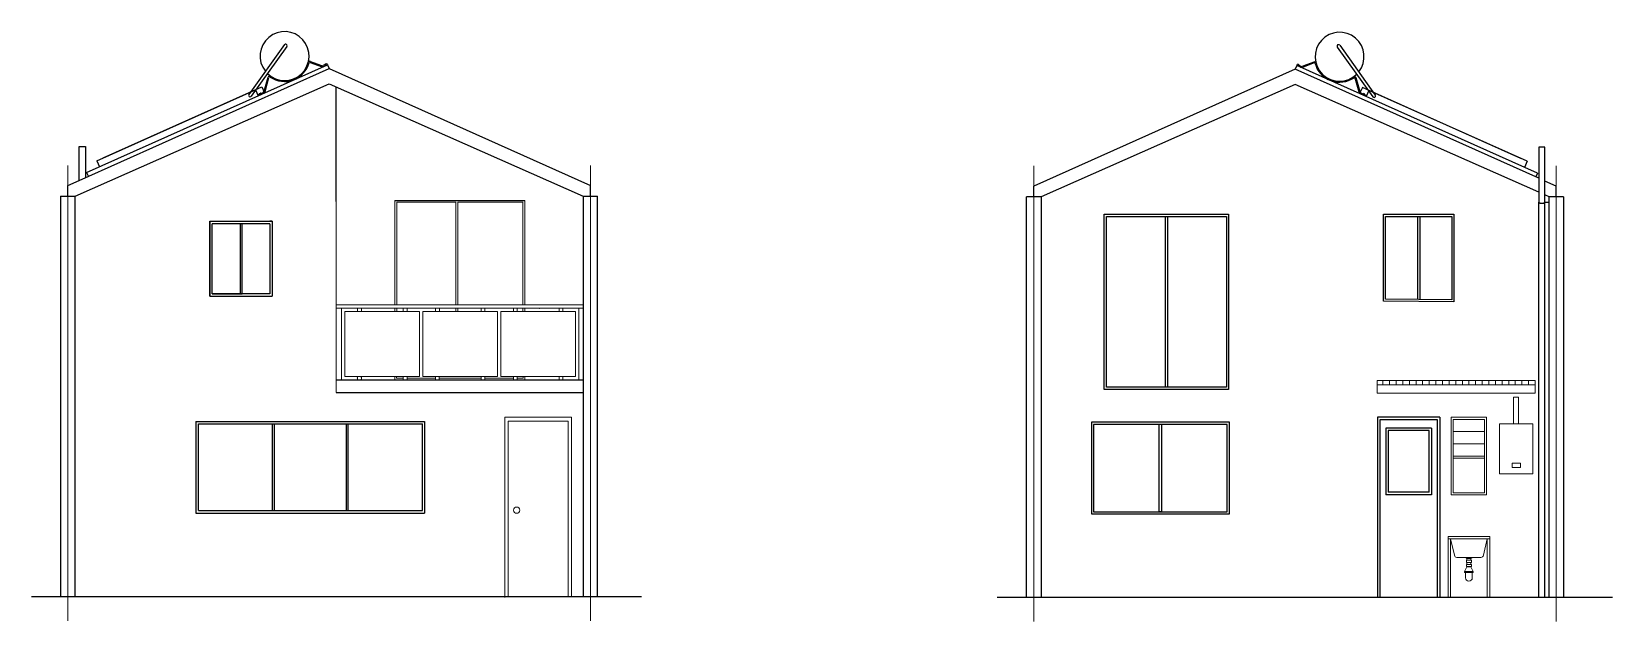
# Model space of a CAD drawing. Header units: inches. Extents: x -124 to -5, y 41 to 95.
# Drawn here: x -37.21 to -18.24, y 49.17 to 56.25 of the extents above; entities that cross this region are included whole.
import ezdxf

# ---------------------------------------------------------------- set-up
doc = ezdxf.new("R2010")
doc.units = ezdxf.units.IN
doc.header["$MEASUREMENT"] = 0
doc.linetypes.add('0', pattern=[0])
doc.linetypes.add('NASCOSTA2', pattern=[0.1875, 0.125, -0.0625])
for name, color, linetype, lineweight in [('A-DETL-MBND', 7, 'Continuous', 18), ('A-DOOR-FULL', 2, 'Continuous', 25), ('A-FURN', 1, 'Continuous', 18), ('A-SECT-MCUT', 13, 'Continuous', 25), ('BALCONE', 9, 'Continuous', 25)]:
    doc.layers.add(name, color=color, linetype=linetype, lineweight=lineweight)
doc.layers.add('FINESTRE', color=5, linetype='Continuous')
doc.layers.add('PROIEZIONE', color=11, linetype='NASCOSTA2')

msp = doc.modelspace()

# ---------------------------------------------------------------- hatches: boundary and pattern name
at = {"layer": 'A-DETL-MBND'}
h = msp.add_hatch(dxfattribs=at)
h.set_pattern_fill('LINE', color=256, scale=0.025, angle=270, style=0)
h.set_pattern_definition([(90, (390.089455, 24.62693), (-0.079375, 2e-17), [])])
h.paths.add_polyline_path([(-19.159, 52.061), (-21.055, 52.061), (-21.055, 52.011), (-19.159, 52.011)])

# ---------------------------------------------------------------- linework, layer by layer
at = {"linetype": '0', "lineweight": 18}
msp.add_line((-21.062, 52.012), (-21.062, 52.061), dxfattribs=at)
msp.add_lwpolyline([(-21.062, 52.012), (-21.062, 51.909), (-19.168, 51.909), (-19.168, 52.011), (-21.062, 52.012)], dxfattribs=at)
at = {"layer": 'A-DETL-MBND'}
for p, q in [((-21.062, 52.061), (-19.168, 52.061)), ((-19.001, 49.461), (-19.05, 49.461)), ((-18.914, 49.461), (-19.001, 49.461)), ((-18.827, 49.461), (-18.914, 49.461))]:
    msp.add_line(p, q, dxfattribs=at)
at = {"layer": 'A-DOOR-FULL', "lineweight": 20}
for p, q in [((-31.529, 51.621), (-31.529, 49.469)), ((-30.729, 51.621), (-31.529, 51.621)), ((-30.729, 49.469), (-30.729, 51.621)), ((-30.769, 51.575), (-31.488, 51.575)), ((-31.488, 51.575), (-31.488, 49.469)), ((-30.769, 49.469), (-30.769, 51.575))]:
    msp.add_line(p, q, dxfattribs=at)
at = {"layer": 'A-DOOR-FULL'}
for p, q in [((-20.31, 51.621), (-20.31, 49.461)), ((-20.41, 51.491), (-20.96, 51.491)), ((-20.96, 51.491), (-20.96, 50.691)), ((-20.44, 51.461), (-20.93, 51.461)), ((-20.93, 51.461), (-20.93, 50.721)), ((-20.44, 50.721), (-20.44, 51.461)), ((-20.41, 51.491), (-20.41, 50.691)), ((-20.41, 50.691), (-20.96, 50.691)), ((-20.44, 50.721), (-20.93, 50.721)), ((-21.06, 50.611), (-21.06, 49.461))]:
    msp.add_line(p, q, dxfattribs=at)
for points in [[(-20.31, 51.621), (-20.31, 51.621), (-21.06, 51.621), (-21.06, 49.591)], [(-20.34, 49.461), (-20.34, 51.591), (-21.03, 51.591), (-21.03, 49.461)]]:
    msp.add_lwpolyline(points, dxfattribs=at)
at = {"layer": 'A-DOOR-FULL', "lineweight": 20}
msp.add_circle((-31.387, 50.507), 0.0375, dxfattribs=at)
msp.add_point((-20.31, 51.491), dxfattribs=at)
at = {"layer": 'A-DOOR-FULL'}
msp.add_point((-31.529, 49.469), dxfattribs=at)
at = {"layer": 'A-FURN', "linetype": '0', "lineweight": 18}
msp.add_line((-19.426, 51.861), (-19.366, 51.861), dxfattribs=at)
at = {"layer": 'A-FURN'}
for p, q in [((-20.213, 50.186), (-20.213, 50.166)), ((-20.213, 50.186), (-20.213, 49.461)), ((-19.718, 50.191), (-20.208, 50.191)), ((-19.718, 50.161), (-20.208, 50.161)), ((-20.183, 50.161), (-20.137, 49.966)), ((-20.183, 50.161), (-20.183, 49.461)), ((-19.743, 50.161), (-19.789, 49.966)), ((-19.743, 50.161), (-19.743, 49.461)), ((-19.713, 50.186), (-19.713, 49.461)), ((-19.818, 49.941), (-20.107, 49.941)), ((-19.988, 49.909), (-19.988, 49.929)), ((-19.988, 49.856), (-19.988, 49.879)), ((-19.938, 49.909), (-19.938, 49.929)), ((-19.938, 49.856), (-19.938, 49.879)), ((-20.004, 49.761), (-20.004, 49.696)), ((-19.988, 49.829), (-19.988, 49.831)), ((-19.938, 49.829), (-19.988, 49.829)), ((-19.938, 49.829), (-19.938, 49.831)), ((-19.922, 49.761), (-19.922, 49.696))]:
    msp.add_line(p, q, dxfattribs=at)
for points in [[(-19.426, 51.541), (-19.426, 51.861)], [(-19.366, 51.541), (-19.366, 51.861)], [(-20.15, 51.45), (-19.775, 51.45)], [(-19.596, 51.541), (-19.196, 51.541), (-19.196, 50.941), (-19.596, 50.941), (-19.596, 51.541)], [(-20.15, 51.303), (-19.775, 51.303)], [(-20.15, 51.156), (-19.775, 51.156)], [(-20.15, 51.131), (-19.775, 51.131)], [(-19.443, 51.07), (-19.343, 51.07), (-19.343, 51.02), (-19.443, 51.02), (-19.443, 51.07)], [(-19.995, 49.936), (-19.992, 49.929), (-19.963, 49.929)], [(-19.931, 49.936), (-19.934, 49.929), (-19.963, 49.929)], [(-19.988, 49.829), (-20.01, 49.778), (-20.01, 49.773), (-20.01, 49.773)], [(-19.938, 49.829), (-19.915, 49.778), (-19.915, 49.773), (-19.915, 49.773)]]:
    msp.add_lwpolyline(points, dxfattribs=at)
for points in [[(-20.175, 50.691), (-20.175, 51.621), (-19.75, 51.621), (-19.75, 50.691)], [(-20.15, 50.716), (-20.15, 51.596), (-19.775, 51.596), (-19.775, 50.716)], [(-19.925, 49.941), (-20, 49.941), (-20, 49.936), (-19.925, 49.936)], [(-19.932, 49.909), (-19.993, 49.909), (-19.993, 49.879), (-19.932, 49.879)], [(-19.912, 49.773), (-20.014, 49.773), (-20.014, 49.761), (-19.912, 49.761)], [(-19.932, 49.856), (-19.993, 49.856), (-19.993, 49.831), (-19.932, 49.831)]]:
    msp.add_lwpolyline(points, close=True, dxfattribs=at)
for centre, radius, start, end in [((-20.208, 50.186), 0.005, 90, 180), ((-20.208, 50.166), 0.005, 180, 270), ((-19.718, 50.186), 0.005, 0, 90), ((-19.718, 50.166), 0.005, 270, 0), ((-20.107, 49.971), 0.03, 189.4623, 270), ((-19.818, 49.971), 0.03, 270, 350.5377), ((-19.963, 49.696), 0.0409, 180, 0)]:
    msp.add_arc(centre, radius, start, end, dxfattribs=at)
at = {"layer": 'A-SECT-MCUT'}
for p, q in [((-36.635, 54.462), (-33.637, 55.804)), ((-33.637, 55.804), (-30.502, 54.401)), ((-22.048, 55.796), (-25.183, 54.393)), ((-19.125, 54.488), (-22.048, 55.796)), ((-36.684, 54.274), (-33.637, 55.623)), ((-33.637, 55.623), (-30.589, 54.274)), ((-22.048, 55.615), (-25.096, 54.266)), ((-19.125, 54.321), (-22.048, 55.615)), ((-36.771, 54.401), (-36.635, 54.462)), ((-18.914, 54.393), (-19.05, 54.454)), ((-36.858, 54.274), (-36.858, 49.469)), ((-36.858, 54.274), (-36.684, 54.274)), ((-36.858, 54.259), (-36.858, 49.469)), ((-36.771, 54.274), (-36.771, 54.401)), ((-36.684, 49.469), (-36.684, 54.274)), ((-30.589, 54.274), (-30.589, 49.469)), ((-30.589, 54.274), (-30.415, 54.274)), ((-30.502, 54.274), (-30.502, 54.401)), ((-30.415, 49.469), (-30.415, 54.274)), ((-25.27, 49.461), (-25.27, 54.266)), ((-25.096, 54.266), (-25.27, 54.266)), ((-25.183, 54.266), (-25.183, 54.393)), ((-25.096, 54.266), (-25.096, 49.461)), ((-19.001, 54.266), (-19.05, 54.288)), ((-19.001, 49.461), (-19.001, 54.266)), ((-18.827, 54.266), (-19.001, 54.266)), ((-18.914, 54.266), (-18.914, 54.393)), ((-18.827, 54.266), (-18.827, 49.461)), ((-19.05, 54.201), (-19.001, 54.201)), ((-33.553, 51.919), (-30.589, 51.919)), ((-30.415, 49.469), (-37.205, 49.469)), ((-29.888, 49.468), (-32.66, 49.469)), ((-18.241, 49.461), (-25.623, 49.461))]:
    msp.add_line(p, q, dxfattribs=at)
at = {"layer": 'A-SECT-MCUT', "lineweight": 20}
msp.add_line((-33.553, 54.209), (-33.553, 51.919), dxfattribs=at)
at = {"layer": 'A-SECT-MCUT'}
msp.add_lwpolyline([(-33.553, 54.209), (-33.553, 55.585)], dxfattribs=at)
at = {"layer": 'BALCONE'}
for p, q in [((-34.173, 56.091), (-34.6, 55.495)), ((-34.144, 56.07), (-34.571, 55.474)), ((-21.541, 56.062), (-21.115, 55.466)), ((-21.512, 56.083), (-21.086, 55.487)), ((-33.865, 55.879), (-33.733, 55.829)), ((-33.861, 55.89), (-33.729, 55.84)), ((-33.662, 55.86), (-33.706, 55.841)), ((-33.685, 55.858), (-33.672, 55.864)), ((-33.683, 55.851), (-33.685, 55.857)), ((-33.68, 55.853), (-33.683, 55.859)), ((-33.674, 55.862), (-33.672, 55.857)), ((-33.671, 55.864), (-33.669, 55.858)), ((-33.662, 55.86), (-33.657, 55.85)), ((-22.023, 55.853), (-22.028, 55.842)), ((-22.023, 55.853), (-21.979, 55.833)), ((-22.014, 55.856), (-22.017, 55.85)), ((-22.011, 55.855), (-22.014, 55.849)), ((-22, 55.85), (-22.013, 55.856)), ((-22.005, 55.845), (-22.003, 55.851)), ((-22.002, 55.844), (-22, 55.849)), ((-21.824, 55.883), (-21.956, 55.832)), ((-21.82, 55.872), (-21.952, 55.821)), ((-34.416, 55.534), (-34.369, 55.702)), ((-34.405, 55.531), (-34.358, 55.699)), ((-21.28, 55.523), (-21.328, 55.691)), ((-21.269, 55.527), (-21.316, 55.694)), ((-34.433, 55.515), (-34.493, 55.488)), ((-34.493, 55.488), (-34.489, 55.478)), ((-34.493, 55.488), (-34.489, 55.478)), ((-34.473, 55.505), (-34.459, 55.511)), ((-34.471, 55.499), (-34.473, 55.505)), ((-34.468, 55.5), (-34.47, 55.506)), ((-34.462, 55.51), (-34.459, 55.504)), ((-34.459, 55.511), (-34.456, 55.505)), ((-21.252, 55.508), (-21.192, 55.48)), ((-21.227, 55.503), (-21.229, 55.498)), ((-21.212, 55.498), (-21.226, 55.504)), ((-21.224, 55.502), (-21.226, 55.496)), ((-21.218, 55.493), (-21.215, 55.498)), ((-21.215, 55.491), (-21.212, 55.497)), ((-21.192, 55.48), (-21.197, 55.47)), ((-21.192, 55.48), (-21.197, 55.47)), ((-33.553, 52.069), (-30.589, 52.069))]:
    msp.add_line(p, q, dxfattribs=at)
at = {"layer": 'BALCONE', "lineweight": 20}
for p, q in [((-30.589, 52.969), (-33.553, 52.969)), ((-33.553, 52.969), (-33.553, 52.069)), ((-33.553, 52.969), (-33.553, 52.929)), ((-33.553, 52.929), (-30.589, 52.929)), ((-33.486, 52.929), (-33.486, 52.069)), ((-30.64, 52.929), (-30.64, 52.069)), ((-30.589, 52.069), (-30.589, 52.969)), ((-32.511, 52.889), (-31.616, 52.889))]:
    msp.add_line(p, q, dxfattribs=at)
at = {"layer": 'BALCONE'}
for points in [[(-36.546, 54.557), (-33.657, 55.85)], [(-33.657, 55.85), (-33.637, 55.804)], [(-22.028, 55.842), (-22.048, 55.796)], [(-19.139, 54.549), (-22.028, 55.842)], [(-36.347, 54.734), (-34.444, 55.585)], [(-34.444, 55.585), (-34.412, 55.512)], [(-21.241, 55.577), (-21.274, 55.504)], [(-19.339, 54.726), (-21.241, 55.577)], [(-36.424, 54.699), (-34.521, 55.551)], [(-36.424, 54.699), (-34.521, 55.551)], [(-34.521, 55.551), (-34.489, 55.478)], [(-34.521, 55.551), (-34.489, 55.478)], [(-21.164, 55.543), (-21.197, 55.47)], [(-21.164, 55.543), (-21.197, 55.47)], [(-19.262, 54.692), (-21.164, 55.543)], [(-19.262, 54.692), (-21.164, 55.543)], [(-36.635, 54.462), (-36.635, 54.469), (-36.635, 54.869), (-36.56, 54.869), (-36.56, 54.496)], [(-19.05, 54.201), (-19.05, 54.461), (-19.05, 54.861), (-19.125, 54.861), (-19.125, 54.201)], [(-36.424, 54.699), (-36.391, 54.626)], [(-36.424, 54.699), (-36.391, 54.626)], [(-19.262, 54.692), (-19.294, 54.619)], [(-19.262, 54.692), (-19.294, 54.619)], [(-36.546, 54.557), (-36.525, 54.511)], [(-19.139, 54.549), (-19.16, 54.504)], [(-19.125, 49.461), (-19.125, 54.201)], [(-19.05, 49.461), (-19.05, 54.201)]]:
    msp.add_lwpolyline(points, dxfattribs=at)
at = {"layer": 'BALCONE', "lineweight": 20}
for points in [[(-33.296, 52.889), (-33.249, 52.889), (-33.249, 52.929), (-33.296, 52.929)], [(-32.748, 52.889), (-32.702, 52.889), (-32.702, 52.929), (-32.748, 52.929)], [(-32.361, 52.889), (-32.314, 52.889), (-32.314, 52.929), (-32.361, 52.929)], [(-31.813, 52.889), (-31.767, 52.889), (-31.767, 52.929), (-31.813, 52.929)], [(-31.425, 52.889), (-31.379, 52.889), (-31.379, 52.929), (-31.425, 52.929)], [(-30.878, 52.889), (-30.831, 52.889), (-30.831, 52.929), (-30.878, 52.929)], [(-33.446, 52.889), (-32.551, 52.889), (-32.551, 52.109), (-33.446, 52.109)], [(-32.511, 52.889), (-31.616, 52.889), (-31.616, 52.109), (-32.511, 52.109)], [(-31.576, 52.889), (-30.68, 52.889), (-30.68, 52.109), (-31.576, 52.109)], [(-33.296, 52.109), (-33.249, 52.109), (-33.249, 52.069), (-33.296, 52.069)], [(-32.749, 52.109), (-32.702, 52.109), (-32.702, 52.069), (-32.749, 52.069)], [(-32.361, 52.109), (-32.315, 52.109), (-32.315, 52.069), (-32.361, 52.069)], [(-31.814, 52.109), (-31.767, 52.109), (-31.767, 52.069), (-31.814, 52.069)], [(-31.425, 52.109), (-31.379, 52.109), (-31.379, 52.069), (-31.425, 52.069)], [(-30.878, 52.109), (-30.831, 52.109), (-30.831, 52.069), (-30.878, 52.069)]]:
    msp.add_lwpolyline(points, close=True, dxfattribs=at)
at = {"layer": 'BALCONE'}
for centre, radius, start, end in [((-34.171, 55.954), 0.294, 225.5684, 218.4373), ((-34.171, 55.954), 0.294, 225.5684, 218.4373), ((-21.514, 55.946), 0.294, 321.5627, 314.4316), ((-34.158, 56.08), 0.0178, 323.5018, 144.7184), ((-21.527, 56.073), 0.0178, 35.2816, 216.4982), ((-34.171, 55.954), 0.305, 235.3503, 344.8856), ((-34.171, 55.954), 0.305, 235.3503, 344.8856), ((-33.868, 55.871), 0.0208, 69.1101, 160.1951), ((-33.868, 55.871), 0.00927, 69.1393, 157.4318), ((-33.718, 55.868), 0.0414, 249.1101, 294.1101), ((-33.718, 55.868), 0.0298, 249.1101, 294.1101), ((-33.685, 55.857), 0.000537, 114.1101, 204.1101), ((-33.682, 55.859), 0.000537, 114.1101, 204.1101), ((-33.683, 55.858), 0.000537, 24.1101, 114.1101), ((-33.682, 55.852), 0.000537, 204.1101, 294.1101), ((-33.679, 55.853), 0.000537, 204.1101, 294.1101), ((-33.68, 55.853), 0.000537, 294.1101, 24.1101), ((-33.675, 55.862), 0.000537, 24.1101, 114.1101), ((-33.674, 55.862), 0.000537, 114.1101, 204.1101), ((-33.672, 55.863), 0.000537, 24.1101, 114.1101), ((-33.671, 55.857), 0.000537, 204.1101, 294.1101), ((-33.672, 55.856), 0.000537, 294.1101, 24.1101), ((-33.669, 55.858), 0.000537, 294.1101, 24.1101), ((-22.016, 55.85), 0.000537, 155.8899, 245.8899), ((-22.014, 55.856), 0.000537, 65.8899, 155.8899), ((-22.014, 55.849), 0.000537, 245.8899, 335.8899), ((-22.013, 55.849), 0.000537, 155.8899, 245.8899), ((-22.012, 55.855), 0.000537, 335.8899, 65.8899), ((-22.011, 55.854), 0.000537, 65.8899, 155.8899), ((-22.006, 55.845), 0.000537, 245.8899, 335.8899), ((-22.005, 55.845), 0.000537, 155.8899, 245.8899), ((-22.003, 55.851), 0.000537, 335.8899, 65.8899), ((-22.002, 55.851), 0.000537, 65.8899, 155.8899), ((-22.003, 55.844), 0.000537, 245.8899, 335.8899), ((-22, 55.85), 0.000537, 335.8899, 65.8899), ((-21.967, 55.86), 0.0414, 245.8899, 290.8899), ((-21.967, 55.86), 0.0298, 245.8899, 290.8899), ((-21.817, 55.863), 0.0208, 19.8049, 110.8899), ((-21.817, 55.863), 0.00927, 22.5682, 110.8607), ((-21.514, 55.946), 0.305, 195.1144, 304.6497), ((-34.349, 55.695), 0.0208, 59.8894, 159.9915), ((-34.349, 55.695), 0.0208, 59.8894, 159.9915), ((-34.349, 55.695), 0.00926, 62.3083, 153.6229), ((-34.349, 55.695), 0.00926, 62.3083, 153.6229), ((-21.336, 55.687), 0.0208, 20.0085, 120.1106), ((-21.336, 55.687), 0.00926, 26.3771, 117.6917), ((-34.585, 55.484), 0.0178, 144.1101, 325.08), ((-34.473, 55.505), 0.000537, 114.1101, 204.1101), ((-34.471, 55.506), 0.000537, 24.1101, 114.1101), ((-34.47, 55.499), 0.000537, 204.1101, 294.1101), ((-34.47, 55.506), 0.000537, 114.1101, 204.1101), ((-34.467, 55.501), 0.000537, 204.1101, 294.1101), ((-34.468, 55.5), 0.000537, 294.1101, 24.1101), ((-34.461, 55.51), 0.000537, 114.1101, 204.1101), ((-34.462, 55.51), 0.000537, 24.1101, 114.1101), ((-34.459, 55.511), 0.000537, 24.1101, 114.1101), ((-34.459, 55.504), 0.000537, 204.1101, 294.1101), ((-34.46, 55.504), 0.000537, 294.1101, 24.1101), ((-34.457, 55.505), 0.000537, 294.1101, 24.1101), ((-34.445, 55.542), 0.0298, 294.1101, 344.1101), ((-34.445, 55.542), 0.0414, 294.1101, 344.1101), ((-21.24, 55.535), 0.0414, 195.8899, 245.8899), ((-21.24, 55.535), 0.0298, 195.8899, 245.8899), ((-21.229, 55.497), 0.000537, 155.8899, 245.8899), ((-21.226, 55.503), 0.000537, 65.8899, 155.8899), ((-21.227, 55.497), 0.000537, 245.8899, 335.8899), ((-21.226, 55.496), 0.000537, 155.8899, 245.8899), ((-21.224, 55.502), 0.000537, 335.8899, 65.8899), ((-21.223, 55.502), 0.000537, 65.8899, 155.8899), ((-21.218, 55.493), 0.000537, 245.8899, 335.8899), ((-21.217, 55.492), 0.000537, 155.8899, 245.8899), ((-21.216, 55.499), 0.000537, 335.8899, 65.8899), ((-21.215, 55.498), 0.000537, 65.8899, 155.8899), ((-21.215, 55.491), 0.000537, 245.8899, 335.8899), ((-21.213, 55.497), 0.000537, 335.8899, 65.8899), ((-21.1, 55.476), 0.0178, 214.92, 35.8899), ((-19.088, 54.247), 0.0589, 230.4349, 309.5651)]:
    msp.add_arc(centre, radius, start, end, dxfattribs=at)
at = {"layer": 'BALCONE', "lineweight": 20}
for p in [(-31.111, 52.929), (-33.296, 52.094), (-33.256, 52.109), (-33.249, 52.076)]:
    msp.add_point(p, dxfattribs=at)
at = {"layer": 'FINESTRE', "lineweight": 20}
for p, q in [((-32.85, 52.969), (-32.85, 54.221)), ((-32.85, 54.221), (-31.289, 54.221)), ((-32.825, 52.969), (-32.825, 54.2)), ((-32.825, 54.2), (-32.118, 54.2)), ((-32.118, 52.969), (-32.118, 54.2)), ((-32.093, 52.969), (-32.093, 54.2)), ((-32.093, 54.2), (-31.313, 54.2)), ((-31.313, 52.969), (-31.313, 54.2)), ((-31.289, 52.969), (-31.289, 54.221)), ((-32.118, 53.403), (-32.118, 53.499)), ((-32.093, 53.499), (-32.093, 53.403)), ((-32.85, 52.929), (-32.85, 52.889)), ((-32.825, 52.929), (-32.825, 52.889)), ((-32.118, 52.929), (-32.118, 52.889)), ((-32.093, 52.929), (-32.093, 52.889)), ((-31.313, 52.929), (-31.313, 52.889)), ((-31.289, 52.929), (-31.289, 52.889)), ((-32.85, 52.109), (-32.85, 52.069)), ((-32.829, 52.09), (-32.829, 52.109)), ((-32.829, 52.09), (-32.749, 52.09)), ((-32.702, 52.09), (-32.361, 52.09)), ((-32.315, 52.09), (-31.814, 52.09)), ((-31.767, 52.09), (-31.425, 52.09)), ((-31.379, 52.09), (-31.309, 52.09)), ((-31.309, 52.09), (-31.309, 52.109)), ((-31.289, 52.069), (-31.289, 52.109))]:
    msp.add_line(p, q, dxfattribs=at)
at = {"layer": 'FINESTRE'}
for p, q in [((-35.069, 53.973), (-35.069, 53.073)), ((-35.069, 53.073), (-35.069, 53.973)), ((-35.069, 53.973), (-34.319, 53.973)), ((-35.069, 53.973), (-34.319, 53.973)), ((-35.039, 53.103), (-35.039, 53.943)), ((-34.349, 53.943), (-35.039, 53.943)), ((-34.699, 53.103), (-34.699, 53.943)), ((-34.679, 53.103), (-34.679, 53.943)), ((-34.319, 53.973), (-34.349, 53.973)), ((-34.349, 53.943), (-34.349, 53.103)), ((-34.319, 53.973), (-34.339, 53.973)), ((-34.319, 53.973), (-34.319, 53.073)), ((-34.319, 53.973), (-34.319, 53.973)), ((-23.605, 54.031), (-23.605, 51.981)), ((-23.605, 54.031), (-23.605, 51.981)), ((-23.605, 54.031), (-23.605, 51.981)), ((-23.58, 54.031), (-23.58, 51.981)), ((-20.578, 54.031), (-20.578, 53.034)), ((-20.553, 54.031), (-20.553, 53.034)), ((-34.349, 53.103), (-35.039, 53.103)), ((-35.039, 53.103), (-34.699, 53.103)), ((-34.699, 53.103), (-34.679, 53.103)), ((-34.679, 53.103), (-34.699, 53.103)), ((-34.349, 53.103), (-34.689, 53.103)), ((-35.069, 53.073), (-34.319, 53.073)), ((-34.339, 53.073), (-34.339, 53.073)), ((-35.234, 51.571), (-35.234, 50.471)), ((-35.234, 51.571), (-32.492, 51.571)), ((-35.204, 51.541), (-32.517, 51.541)), ((-35.204, 50.501), (-35.204, 51.541)), ((-34.314, 50.501), (-34.314, 51.541)), ((-34.294, 51.541), (-34.294, 50.501)), ((-33.427, 50.501), (-33.427, 51.541)), ((-33.407, 50.501), (-33.407, 51.541)), ((-32.517, 50.501), (-32.517, 51.541)), ((-32.492, 51.571), (-32.492, 50.471)), ((-35.234, 50.471), (-32.492, 50.471)), ((-35.204, 50.501), (-32.517, 50.501))]:
    msp.add_line(p, q, dxfattribs=at)
for points in [[(-22.847, 51.956), (-24.337, 51.956), (-24.337, 54.056), (-22.847, 54.056), (-22.847, 51.956)], [(-22.861, 51.536), (-23.652, 51.536), (-23.652, 50.486), (-23.677, 50.486), (-23.677, 51.536)]]:
    msp.add_lwpolyline(points, dxfattribs=at)
for points in [[(-20.142, 54.056), (-20.142, 53.006), (-20.989, 53.013), (-20.989, 54.056)], [(-22.872, 51.981), (-24.312, 51.981), (-24.312, 54.031), (-22.872, 54.031)], [(-20.167, 54.031), (-20.167, 53.031), (-20.964, 53.037), (-20.964, 54.031)], [(-24.492, 51.561), (-24.492, 50.461), (-22.836, 50.461), (-22.836, 51.561)], [(-24.467, 51.536), (-24.467, 50.486), (-22.861, 50.486), (-22.861, 51.536)]]:
    msp.add_lwpolyline(points, close=True, dxfattribs=at)
at = {"layer": 'FINESTRE', "lineweight": 20}
for p in [(-32.848, 54.221), (-32.848, 54.221), (-32.841, 54.221), (-32.834, 54.221), (-32.827, 54.221), (-32.823, 54.221), (-32.82, 54.221), (-32.813, 54.221), (-32.806, 54.221), (-32.799, 54.221), (-32.799, 54.221), (-32.792, 54.221), (-32.785, 54.221), (-32.778, 54.221), (-32.774, 54.221), (-32.771, 54.221), (-32.765, 54.221), (-32.758, 54.221), (-32.751, 54.221), (-32.749, 54.221), (-32.744, 54.221), (-32.737, 54.221), (-32.73, 54.221), (-32.724, 54.221), (-32.723, 54.221), (-32.716, 54.221), (-32.709, 54.221), (-32.702, 54.221), (-32.7, 54.221), (-32.695, 54.221), (-32.688, 54.221), (-32.681, 54.221), (-32.675, 54.221), (-32.674, 54.221), (-32.668, 54.221), (-32.661, 54.221), (-32.654, 54.221), (-32.65, 54.221), (-32.647, 54.221), (-32.64, 54.221), (-32.633, 54.221), (-32.626, 54.221), (-32.625, 54.221), (-32.619, 54.221), (-32.612, 54.221), (-32.605, 54.221), (-32.601, 54.221), (-32.598, 54.221), (-32.591, 54.221), (-32.584, 54.221), (-32.577, 54.221), (-32.576, 54.221), (-32.571, 54.221), (-32.564, 54.221), (-32.557, 54.221), (-32.551, 54.221), (-32.55, 54.221), (-32.543, 54.221), (-32.536, 54.221), (-32.529, 54.221), (-32.526, 54.221), (-32.522, 54.221), (-32.515, 54.221), (-32.508, 54.221), (-32.502, 54.221), (-32.501, 54.221), (-32.494, 54.221), (-32.487, 54.221), (-32.48, 54.221), (-32.477, 54.221), (-32.474, 54.221), (-32.467, 54.221), (-32.46, 54.221), (-32.453, 54.221), (-32.452, 54.221), (-32.446, 54.221), (-32.439, 54.221), (-32.432, 54.221), (-32.427, 54.221), (-32.425, 54.221), (-32.418, 54.221), (-32.411, 54.221), (-32.404, 54.221), (-32.403, 54.221), (-32.397, 54.221), (-32.39, 54.221), (-32.383, 54.221), (-32.378, 54.221), (-32.377, 54.221), (-32.37, 54.221), (-32.363, 54.221), (-32.356, 54.221), (-32.353, 54.221), (-32.349, 54.221), (-32.342, 54.221), (-32.335, 54.221), (-32.328, 54.221), (-32.328, 54.221), (-32.321, 54.221), (-32.314, 54.221), (-32.307, 54.221), (-32.304, 54.221), (-32.3, 54.221), (-32.293, 54.221), (-32.286, 54.221), (-32.28, 54.221), (-32.279, 54.221), (-32.273, 54.221), (-32.266, 54.221), (-32.259, 54.221), (-32.254, 54.221), (-32.252, 54.221), (-32.245, 54.221), (-32.238, 54.221), (-32.231, 54.221), (-32.229, 54.221), (-32.224, 54.221), (-32.217, 54.221), (-32.21, 54.221), (-32.205, 54.221), (-32.203, 54.221), (-32.196, 54.221), (-32.189, 54.221), (-32.183, 54.221), (-32.18, 54.221), (-32.176, 54.221), (-32.169, 54.221), (-32.162, 54.221), (-32.155, 54.221), (-32.155, 54.221), (-32.148, 54.221), (-32.141, 54.221), (-32.134, 54.221), (-32.13, 54.221), (-32.127, 54.221), (-32.12, 54.221), (-32.113, 54.221), (-32.106, 54.221), (-32.106, 54.221), (-32.099, 54.221), (-32.092, 54.221), (-32.086, 54.221), (-32.081, 54.221), (-32.079, 54.221), (-32.072, 54.221), (-32.065, 54.221), (-32.058, 54.221), (-32.056, 54.221), (-32.051, 54.221), (-32.044, 54.221), (-32.037, 54.221), (-32.031, 54.221), (-32.03, 54.221), (-32.023, 54.221), (-32.016, 54.221), (-32.009, 54.221), (-32.007, 54.221), (-32.002, 54.221), (-31.995, 54.221), (-31.989, 54.221), (-31.982, 54.221), (-31.982, 54.221), (-31.975, 54.221), (-31.968, 54.221), (-31.961, 54.221), (-31.957, 54.221), (-31.954, 54.221), (-31.947, 54.221), (-31.94, 54.221), (-31.933, 54.221), (-31.932, 54.221), (-31.926, 54.221), (-31.919, 54.221), (-31.912, 54.221), (-31.908, 54.221), (-31.905, 54.221), (-31.898, 54.221), (-31.892, 54.221), (-31.885, 54.221), (-31.883, 54.221), (-31.878, 54.221), (-31.871, 54.221), (-31.864, 54.221), (-31.858, 54.221), (-31.857, 54.221), (-31.85, 54.221), (-31.843, 54.221), (-31.836, 54.221), (-31.833, 54.221), (-31.829, 54.221), (-31.822, 54.221), (-31.815, 54.221), (-31.809, 54.221), (-31.808, 54.221), (-31.801, 54.221), (-31.795, 54.221), (-31.788, 54.221), (-31.784, 54.221), (-31.781, 54.221), (-31.774, 54.221), (-31.767, 54.221), (-31.76, 54.221), (-31.759, 54.221), (-31.753, 54.221), (-31.746, 54.221), (-31.739, 54.221), (-31.734, 54.221), (-31.732, 54.221), (-31.725, 54.221), (-31.718, 54.221), (-31.711, 54.221), (-31.71, 54.221), (-31.704, 54.221), (-31.698, 54.221), (-31.691, 54.221), (-31.685, 54.221), (-31.684, 54.221), (-31.677, 54.221), (-31.67, 54.221), (-31.663, 54.221), (-31.66, 54.221), (-31.656, 54.221), (-31.649, 54.221), (-31.642, 54.221), (-31.635, 54.221), (-31.635, 54.221), (-31.628, 54.221), (-31.621, 54.221), (-31.614, 54.221), (-31.611, 54.221), (-31.607, 54.221), (-31.601, 54.221), (-31.594, 54.221), (-31.587, 54.221), (-31.586, 54.221), (-31.58, 54.221), (-31.573, 54.221), (-31.566, 54.221), (-31.561, 54.221), (-31.559, 54.221), (-31.552, 54.221), (-31.545, 54.221), (-31.538, 54.221), (-31.536, 54.221), (-31.531, 54.221), (-31.524, 54.221), (-31.517, 54.221), (-31.512, 54.221), (-31.51, 54.221), (-31.504, 54.221), (-31.497, 54.221), (-31.49, 54.221), (-31.487, 54.221), (-31.483, 54.221), (-31.476, 54.221), (-31.469, 54.221), (-31.462, 54.221), (-31.462, 54.221), (-31.455, 54.221), (-31.448, 54.221), (-31.441, 54.221), (-31.437, 54.221), (-31.434, 54.221), (-31.427, 54.221), (-31.42, 54.221), (-31.413, 54.221), (-31.412, 54.221), (-31.407, 54.221), (-31.4, 54.221), (-31.393, 54.221), (-31.388, 54.221), (-31.386, 54.221), (-31.379, 54.221), (-31.372, 54.221), (-31.365, 54.221), (-31.363, 54.221), (-31.358, 54.221), (-31.351, 54.221), (-31.344, 54.221), (-31.338, 54.221), (-31.337, 54.221), (-31.33, 54.221), (-31.323, 54.221), (-31.316, 54.221), (-31.313, 54.221), (-31.31, 54.221), (-31.303, 54.221), (-31.296, 54.221)]:
    msp.add_point(p, dxfattribs=at)
at = {"layer": 'PROIEZIONE', "color": 191, "linetype": '0', "lineweight": 18}
for p, q in [((-36.771, 54.643), (-36.771, 49.18)), ((-30.502, 54.643), (-30.502, 49.18)), ((-25.183, 54.636), (-25.183, 49.173)), ((-18.914, 54.636), (-18.914, 49.173))]:
    msp.add_line(p, q, dxfattribs=at)

doc.saveas('drawing.dxf')
